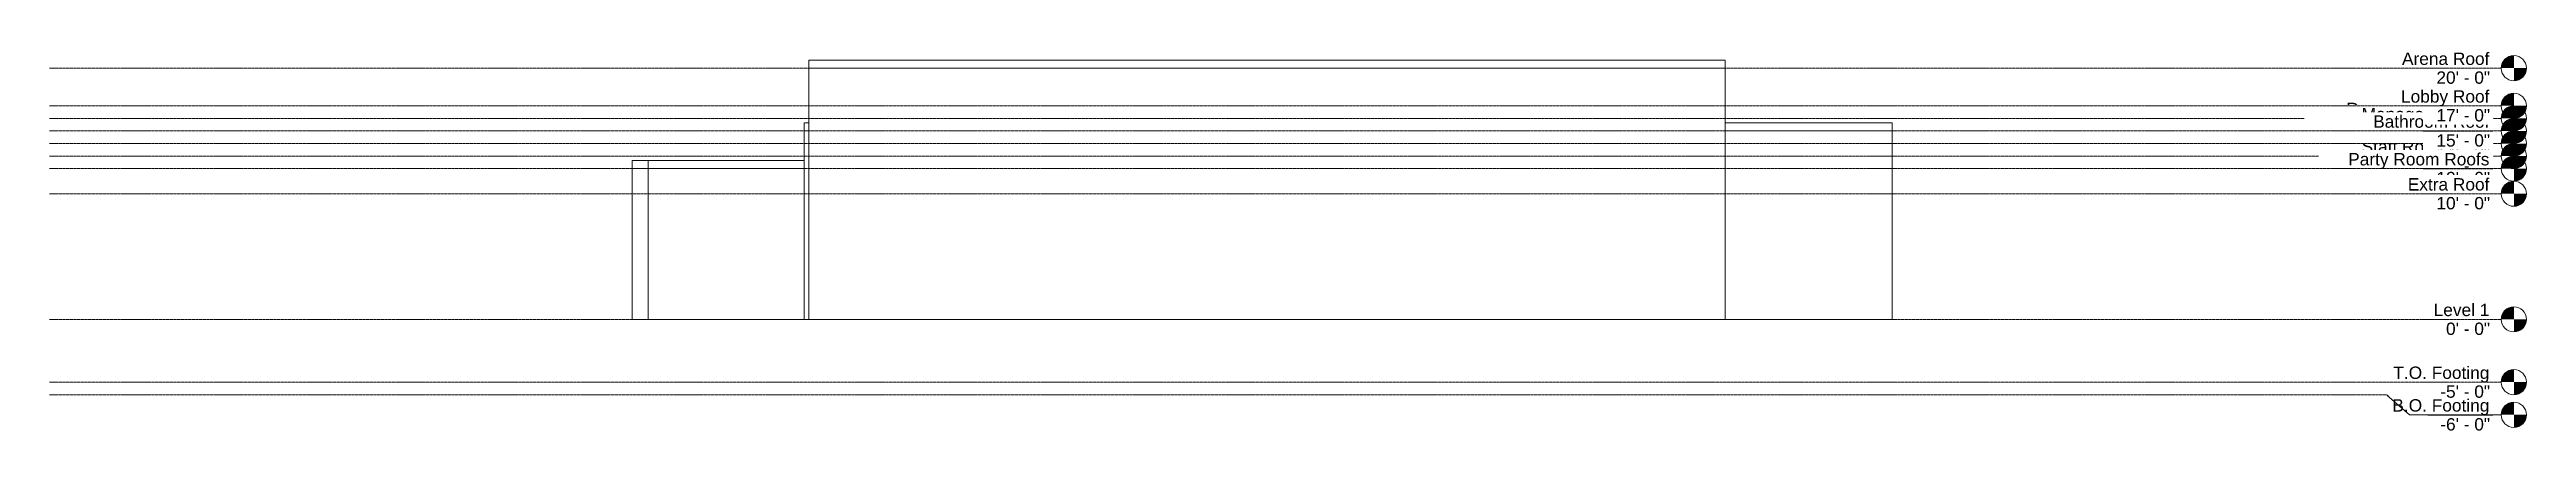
# Model space of a CAD drawing. Header units: inches. Extents: x -1167 to 1195, y -109 to 258.
import ezdxf

# ---------------------------------------------------------------- set-up
doc = ezdxf.new("R2010")
doc.units = ezdxf.units.IN
doc.header["$MEASUREMENT"] = 0
doc.linetypes.add('Grid Line 1_2_', pattern=[0.875, 0.5, -0.125, 0.125, -0.125])
for name, color, linetype, lineweight in [('A-FLOR-LEVL', 51, 'Continuous', 9), ('A-ROOF', 132, 'Continuous', 13), ('A-WALL', 113, 'Continuous', 13)]:
    doc.layers.add(name, color=color, linetype=linetype, lineweight=lineweight)
doc.styles.add('Arial', font='arial.ttf', dxfattribs={"height": 11.802395})

# ---------------------------------------------------------------- blocks, each defined once
blk = doc.blocks.new('Level - Level Head - Circle-20425-North')
at = {"layer": 'A-FLOR-LEVL'}
h = blk.add_hatch(color=256, dxfattribs=at)
edge = h.paths.add_edge_path(flags=0)
edge.add_line((1183.2, 0), (1171.2, 0))
edge.add_arc((1183.2, 0), 12, 90, 180, ccw=False)
edge.add_line((1183.2, 12), (1183.2, 0))
h = blk.add_hatch(color=256, dxfattribs=at)
edge = h.paths.add_edge_path(flags=0)
edge.add_line((1183.2, -12), (1183.2, 0))
edge.add_line((1183.2, 0), (1195.2, 0))
edge.add_arc((1183.2, 0), 12, 270, 360, ccw=False)
blk.add_circle((1183.2, 0), 12, dxfattribs=at)

msp = doc.modelspace()

# ---------------------------------------------------------------- linework, layer by layer
at = {"layer": 'A-ROOF'}
for p, q in [((-442.9, 247.7), (-442.9, 240)), ((-442.9, 247.7), (431.1, 247.7)), ((431.1, 240), (431.1, 247.7)), ((-447.2, 187.8), (-447.2, 180)), ((-447.1, 187.8), (-443, 187.8)), ((-446.2, 180), (-446.5, 180)), ((-445, 180), (-445.5, 180)), ((-443.2, 180), (-444, 180)), ((431.1, 187.8), (590.2, 187.8)), ((432.6, 180), (431.1, 180)), ((441, 180), (437, 180)), ((449.4, 180), (445.4, 180)), ((457.7, 180), (453.8, 180)), ((466.1, 180), (462.1, 180)), ((474.3, 180), (470.4, 180)), ((482.5, 180), (478.7, 180)), ((490.5, 180), (486.8, 180)), ((498.4, 180), (494.8, 180)), ((506.1, 180), (502.7, 180)), ((513.6, 180), (510.4, 180)), ((520.8, 180), (518, 180)), ((527.8, 180), (525.5, 180)), ((590.3, 180), (590.3, 187.8)), ((-611.2, 151.8), (-611.2, 144)), ((-611.2, 151.8), (-596.2, 151.8)), ((-611.1, 144), (-611.2, 144)), ((-611, 144), (-611.1, 144)), ((-610.3, 144), (-610.6, 144)), ((-609.1, 144), (-609.6, 144)), ((-607.4, 144), (-608.2, 144)), ((-605.2, 144), (-606.3, 144)), ((-602.6, 144), (-603.9, 144)), ((-599.5, 144), (-601, 144)), ((-596.2, 144), (-597.7, 144)), ((-596.2, 151.8), (-596.2, 144)), ((-596.2, 151.8), (-447.1, 151.8)), ((-596.2, 144), (-596.2, 144)), ((-594.7, 144), (-595.1, 144)), ((-593.2, 144), (-593.8, 144)), ((-591.2, 144), (-592, 144)), ((-588.7, 144), (-589.8, 144)), ((-585.8, 144), (-587.2, 144)), ((-582.4, 144), (-584, 144)), ((-578.6, 144), (-580.4, 144)), ((-574.3, 144), (-576.4, 144)), ((-569.7, 144), (-571.9, 144)), ((-564.7, 144), (-567.1, 144)), ((-559.3, 144), (-561.9, 144)), ((-553.5, 144), (-556.3, 144)), ((-547.4, 144), (-550.4, 144)), ((-541, 144), (-544.1, 144)), ((-534.4, 144), (-537.6, 144)), ((-527.4, 144), (-530.8, 144)), ((-520.3, 144), (-523.8, 144)), ((-512.9, 144), (-516.5, 144)), ((-505.4, 144), (-509.1, 144)), ((-497.7, 144), (-501.4, 144)), ((-489.9, 144), (-493.7, 144)), ((-482, 144), (-485.8, 144)), ((-474, 144), (-477.9, 144)), ((-466.1, 144), (-470, 144)), ((-458.1, 144), (-462, 144)), ((-450.1, 144), (-454, 144))]:
    msp.add_line(p, q, dxfattribs=at)
at = {"layer": 'A-WALL'}
for p, q in [((-442.9, 240), (-442.9, 0)), ((-442.9, 240), (431.1, 240)), ((431.1, 0), (431.1, 240)), ((-447.2, 180), (-447.2, 0)), ((-447.1, 180), (-446.5, 180)), ((-443.2, 180), (-443, 180)), ((534.6, 180), (590.2, 180)), ((590.3, 0), (590.3, 180)), ((-611.2, 144), (-611.2, 0)), ((-611.1, 144), (-611.1, 144)), ((-611, 144), (-610.7, 144)), ((-610.3, 144), (-609.6, 144)), ((-609.1, 144), (-608.2, 144)), ((-607.4, 144), (-606.3, 144)), ((-605.2, 144), (-603.9, 144)), ((-602.6, 144), (-601, 144)), ((-599.5, 144), (-597.7, 144)), ((-596.2, 144), (-595.1, 144)), ((-596.2, 144), (-596.2, 0)), ((-594.7, 144), (-593.8, 144)), ((-593.2, 144), (-592.1, 144)), ((-591.2, 144), (-589.8, 144)), ((-588.7, 144), (-587.2, 144)), ((-585.8, 144), (-584, 144)), ((-582.4, 144), (-580.4, 144)), ((-578.6, 144), (-576.4, 144)), ((-574.3, 144), (-571.9, 144)), ((-569.7, 144), (-567.1, 144)), ((-564.7, 144), (-561.9, 144)), ((-559.3, 144), (-556.3, 144)), ((-553.5, 144), (-550.4, 144)), ((-547.4, 144), (-544.1, 144)), ((-541, 144), (-537.6, 144)), ((-534.4, 144), (-530.8, 144)), ((-527.4, 144), (-523.8, 144)), ((-520.3, 144), (-516.5, 144)), ((-512.9, 144), (-509.1, 144)), ((-505.4, 144), (-501.4, 144)), ((-497.7, 144), (-493.7, 144)), ((-489.9, 144), (-485.8, 144)), ((-482, 144), (-477.9, 144)), ((-474, 144), (-470, 144)), ((-466.1, 144), (-462, 144)), ((-458.1, 144), (-454, 144)), ((-450.1, 144), (-447.2, 144)), ((-596.2, 0), (-611.1, 0)), ((-447.2, 0), (-595.9, 0)), ((-447.1, 0), (-447.1, 0)), ((431.1, 0), (-442.9, 0)), ((590.3, 0), (534.6, 0))]:
    msp.add_line(p, q, dxfattribs=at)
at = {"layer": 'A-WALL', "flags": 128}
for points in [[(-446.2, 180), (-445.5, 180), (-445.5, 180)], [(-445, 180), (-444.1, 180), (-444, 180)], [(432.6, 180), (434, 180), (437, 180)], [(441, 180), (442.3, 180), (445.4, 180)], [(449.4, 180), (450.5, 180), (453.8, 180)], [(457.7, 180), (458.8, 180), (462.1, 180)], [(466.1, 180), (467, 180), (470.4, 180)], [(474.3, 180), (475.1, 180), (478.7, 180)], [(482.5, 180), (483.2, 180), (486.8, 180)], [(490.5, 180), (491.1, 180), (494.8, 180)], [(498.4, 180), (498.9, 180), (502.7, 180)], [(506.1, 180), (506.5, 180), (510.4, 180)], [(513.6, 180), (513.8, 180), (518, 180)], [(520.8, 180), (521, 180), (525.5, 180)], [(527.8, 180), (527.9, 180), (534.6, 180)], [(-595.9, 0), (-596.2, 0), (-596.2, 0)], [(-443, 0), (-444.1, 0), (-445.5, 0), (-446.5, 0), (-447.1, 0)], [(534.6, 0), (528.2, 0), (521.6, 0), (514.8, 0), (507.8, 0), (500.5, 0), (493.1, 0), (485.6, 0), (478, 0), (470.2, 0), (462.4, 0), (454.5, 0), (446.6, 0), (438.7, 0), (431.1, 0)]]:
    msp.add_lwpolyline(points, dxfattribs=at)

# ---------------------------------------------------------------- block references
at = {"layer": 'A-FLOR-LEVL'}
for p in [(0, 240), (0, 180), (0, 120), (0, 0), (0, -60)]:
    msp.add_blockref('Level - Level Head - Circle-20425-North', p, dxfattribs=at)

# ---------------------------------------------------------------- next in the draw order: texts
at = {"layer": 'A-FLOR-LEVL', "attachment_point": 3, "line_spacing_factor": 0.938532, "style": 'Arial', "bg_fill": 3, "box_fill_scale": 1.25, "bg_fill_color": 0, "bg_fill_transparency": 0}
for s, insert, char_height, width in [('Arena Roof', (1159.9, 254.9), 11.8, 99.36), ('Airlock Roof', (1159.9, 194.9), 11.802, 105.696), ('Platforms', (1159.9, 134.9), 11.8, 82.8), ('Level 1', (1159.9, 14.9), 11.8, 63.504), ('T.O. Footing', (1159.9, -45.1), 11.802, 109.152)]:
    msp.add_mtext(s, dxfattribs=dict(at, insert=insert, char_height=char_height, width=width))

# ---------------------------------------------------------------- next in the draw order: texts
at = {"layer": 'A-FLOR-LEVL', "char_height": 11.8, "attachment_point": 3, "line_spacing_factor": 0.938532, "style": 'Arial', "bg_fill": 3, "box_fill_scale": 1.25, "bg_fill_color": 0, "bg_fill_transparency": 0}
for s, insert, width in [('20\' - 0"', (1160.5, 236.9), 60.912), ('15\' - 0"', (1160.5, 176.9), 60.912), ('10\' - 0"', (1160.5, 116.9), 60.912), ('0\' - 0"', (1160.5, -3.1), 49.968), ('-5\' - 0"', (1160.5, -63.1), 56.448)]:
    msp.add_mtext(s, dxfattribs=dict(at, insert=insert, width=width))

# ---------------------------------------------------------------- next in the draw order: linework, layer by layer
at = {"layer": 'A-FLOR-LEVL', "linetype": 'Grid Line 1_2_'}
for p, q in [((-1167, 240), (1171.2, 240)), ((-1167, 180), (1171.2, 180)), ((-1167, 120), (1171.2, 120)), ((-1167, 0), (1171.2, 0)), ((-1167, -60), (1171.2, -60))]:
    msp.add_line(p, q, dxfattribs=at)

# ---------------------------------------------------------------- next in the draw order: block references
at = {"layer": 'A-FLOR-LEVL'}
for p in [(0, 192), (0, -91.2)]:
    msp.add_blockref('Level - Level Head - Circle-20425-North', p, dxfattribs=at)

# ---------------------------------------------------------------- next in the draw order: texts
at = {"layer": 'A-FLOR-LEVL', "char_height": 11.802, "attachment_point": 3, "line_spacing_factor": 0.938532, "style": 'Arial', "bg_fill": 3, "box_fill_scale": 1.25, "bg_fill_color": 0, "bg_fill_transparency": 0}
for s, insert, width in [('Repair Room Roof', (1159.9, 206.9), 162.432), ('B.O. Footing', (1159.9, -76.3), 110.304)]:
    msp.add_mtext(s, dxfattribs=dict(at, insert=insert, width=width))

# ---------------------------------------------------------------- next in the draw order: linework, layer by layer
at = {"layer": 'A-FLOR-LEVL', "linetype": 'Grid Line 1_2_'}
msp.add_line((-1167, -72), (1062.1, -72), dxfattribs=at)
at = {"layer": 'A-FLOR-LEVL'}
msp.add_line((1062.1, -72), (1083.8, -91.2), dxfattribs=at)

# ---------------------------------------------------------------- next in the draw order: texts
at = {"layer": 'A-FLOR-LEVL', "char_height": 11.8, "attachment_point": 3, "line_spacing_factor": 0.938532, "style": 'Arial', "bg_fill": 3, "box_fill_scale": 1.25, "bg_fill_color": 0, "bg_fill_transparency": 0}
for s, insert, width in [('16\' - 0"', (1160.5, 188.9), 60.912), ('-6\' - 0"', (1160.5, -94.4), 56.448)]:
    msp.add_mtext(s, dxfattribs=dict(at, insert=insert, width=width))

# ---------------------------------------------------------------- next in the draw order: linework, layer by layer
at = {"layer": 'A-FLOR-LEVL', "linetype": 'Grid Line 1_2_'}
msp.add_line((-1167, 192), (1171.2, 192), dxfattribs=at)
at = {"layer": 'A-FLOR-LEVL'}
msp.add_line((1083.8, -91.2), (1171.2, -91.2), dxfattribs=at)

# ---------------------------------------------------------------- next in the draw order: block references
msp.add_blockref('Level - Level Head - Circle-20425-North', (0, 168), dxfattribs=at)

# ---------------------------------------------------------------- next in the draw order: texts
at = {"layer": 'A-FLOR-LEVL', "insert": (1159.9, 182.9), "char_height": 11.802, "width": 171.216, "attachment_point": 3, "line_spacing_factor": 0.938532, "style": 'Arial', "bg_fill": 3, "box_fill_scale": 1.25, "bg_fill_color": 0, "bg_fill_transparency": 0}
msp.add_mtext('Briefing Room Roof', dxfattribs=at)

# ---------------------------------------------------------------- next in the draw order: texts
at = {"layer": 'A-FLOR-LEVL', "insert": (1160.5, 164.9), "char_height": 11.8, "width": 60.912, "attachment_point": 3, "line_spacing_factor": 0.938532, "style": 'Arial', "bg_fill": 3, "box_fill_scale": 1.25, "bg_fill_color": 0, "bg_fill_transparency": 0}
msp.add_mtext('14\' - 0"', dxfattribs=at)

# ---------------------------------------------------------------- next in the draw order: linework, layer by layer
at = {"layer": 'A-FLOR-LEVL', "linetype": 'Grid Line 1_2_'}
msp.add_line((-1167, 168), (1171.2, 168), dxfattribs=at)

# ---------------------------------------------------------------- next in the draw order: block references
at = {"layer": 'A-FLOR-LEVL'}
msp.add_blockref('Level - Level Head - Circle-20425-North', (0, 156), dxfattribs=at)

# ---------------------------------------------------------------- next in the draw order: texts
at = {"layer": 'A-FLOR-LEVL', "insert": (1159.9, 170.9), "char_height": 11.802, "width": 145.152, "attachment_point": 3, "line_spacing_factor": 0.938532, "style": 'Arial', "bg_fill": 3, "box_fill_scale": 1.25, "bg_fill_color": 0, "bg_fill_transparency": 0}
msp.add_mtext('Staff Room Roof', dxfattribs=at)

# ---------------------------------------------------------------- next in the draw order: texts
at = {"layer": 'A-FLOR-LEVL', "insert": (1160.5, 152.9), "char_height": 11.8, "width": 60.912, "attachment_point": 3, "line_spacing_factor": 0.938532, "style": 'Arial', "bg_fill": 3, "box_fill_scale": 1.25, "bg_fill_color": 0, "bg_fill_transparency": 0}
msp.add_mtext('13\' - 0"', dxfattribs=at)

# ---------------------------------------------------------------- next in the draw order: linework, layer by layer
at = {"layer": 'A-FLOR-LEVL', "linetype": 'Grid Line 1_2_'}
msp.add_line((-1167, 156), (1171.2, 156), dxfattribs=at)

# ---------------------------------------------------------------- next in the draw order: block references
at = {"layer": 'A-FLOR-LEVL'}
msp.add_blockref('Level - Level Head - Circle-20425-North', (0, 168), dxfattribs=at)

# ---------------------------------------------------------------- next in the draw order: texts
at = {"layer": 'A-FLOR-LEVL', "insert": (1159.9, 182.9), "char_height": 11.802, "width": 173.376, "attachment_point": 3, "line_spacing_factor": 0.938532, "style": 'Arial', "bg_fill": 3, "box_fill_scale": 1.25, "bg_fill_color": 0, "bg_fill_transparency": 0}
msp.add_mtext('Janitors Room Roof', dxfattribs=at)

# ---------------------------------------------------------------- next in the draw order: texts
at = {"layer": 'A-FLOR-LEVL', "insert": (1160.5, 164.9), "char_height": 11.8, "width": 60.912, "attachment_point": 3, "line_spacing_factor": 0.938532, "style": 'Arial', "bg_fill": 3, "box_fill_scale": 1.25, "bg_fill_color": 0, "bg_fill_transparency": 0}
msp.add_mtext('14\' - 0"', dxfattribs=at)

# ---------------------------------------------------------------- next in the draw order: linework, layer by layer
at = {"layer": 'A-FLOR-LEVL', "linetype": 'Grid Line 1_2_'}
msp.add_line((-1167, 168), (1171.2, 168), dxfattribs=at)

# ---------------------------------------------------------------- next in the draw order: block references
at = {"layer": 'A-FLOR-LEVL'}
msp.add_blockref('Level - Level Head - Circle-20425-North', (0, 180), dxfattribs=at)

# ---------------------------------------------------------------- next in the draw order: texts
at = {"layer": 'A-FLOR-LEVL', "insert": (1159.9, 194.9), "char_height": 11.802, "width": 173.52, "attachment_point": 3, "line_spacing_factor": 0.938532, "style": 'Arial', "bg_fill": 3, "box_fill_scale": 1.25, "bg_fill_color": 0, "bg_fill_transparency": 0}
msp.add_mtext('Storage Room Roof', dxfattribs=at)

# ---------------------------------------------------------------- next in the draw order: texts
at = {"layer": 'A-FLOR-LEVL', "insert": (1160.5, 176.9), "char_height": 11.8, "width": 60.912, "attachment_point": 3, "line_spacing_factor": 0.938532, "style": 'Arial', "bg_fill": 3, "box_fill_scale": 1.25, "bg_fill_color": 0, "bg_fill_transparency": 0}
msp.add_mtext('15\' - 0"', dxfattribs=at)

# ---------------------------------------------------------------- next in the draw order: linework, layer by layer
at = {"layer": 'A-FLOR-LEVL', "linetype": 'Grid Line 1_2_'}
msp.add_line((-1167, 180), (1171.2, 180), dxfattribs=at)

# ---------------------------------------------------------------- next in the draw order: block references
at = {"layer": 'A-FLOR-LEVL'}
msp.add_blockref('Level - Level Head - Circle-20425-North', (0, 168), dxfattribs=at)

# ---------------------------------------------------------------- next in the draw order: texts
at = {"layer": 'A-FLOR-LEVL', "insert": (1159.9, 201.9), "char_height": 11.802, "width": 145.008, "attachment_point": 3, "line_spacing_factor": 0.938532, "style": 'Arial', "bg_fill": 3, "box_fill_scale": 1.25, "bg_fill_color": 0, "bg_fill_transparency": 0}
msp.add_mtext('Managers Room\\PRoof', dxfattribs=at)

# ---------------------------------------------------------------- next in the draw order: texts
at = {"layer": 'A-FLOR-LEVL', "insert": (1160.5, 164.9), "char_height": 11.8, "width": 60.912, "attachment_point": 3, "line_spacing_factor": 0.938532, "style": 'Arial', "bg_fill": 3, "box_fill_scale": 1.25, "bg_fill_color": 0, "bg_fill_transparency": 0}
msp.add_mtext('14\' - 0"', dxfattribs=at)

# ---------------------------------------------------------------- next in the draw order: linework, layer by layer
at = {"layer": 'A-FLOR-LEVL', "linetype": 'Grid Line 1_2_'}
msp.add_line((-1167, 168), (1171.2, 168), dxfattribs=at)

# ---------------------------------------------------------------- next in the draw order: block references
at = {"layer": 'A-FLOR-LEVL'}
msp.add_blockref('Level - Level Head - Circle-20425-North', (0, 180), dxfattribs=at)

# ---------------------------------------------------------------- next in the draw order: texts
at = {"layer": 'A-FLOR-LEVL', "insert": (1159.9, 194.9), "char_height": 11.802, "width": 109.152, "attachment_point": 3, "line_spacing_factor": 0.938532, "style": 'Arial', "bg_fill": 3, "box_fill_scale": 1.25, "bg_fill_color": 0, "bg_fill_transparency": 0}
msp.add_mtext('Arcade Roof', dxfattribs=at)

# ---------------------------------------------------------------- next in the draw order: texts
at = {"layer": 'A-FLOR-LEVL', "insert": (1160.5, 176.9), "char_height": 11.8, "width": 60.912, "attachment_point": 3, "line_spacing_factor": 0.938532, "style": 'Arial', "bg_fill": 3, "box_fill_scale": 1.25, "bg_fill_color": 0, "bg_fill_transparency": 0}
msp.add_mtext('15\' - 0"', dxfattribs=at)

# ---------------------------------------------------------------- next in the draw order: linework, layer by layer
at = {"layer": 'A-FLOR-LEVL', "linetype": 'Grid Line 1_2_'}
msp.add_line((-1167, 180), (1171.2, 180), dxfattribs=at)

# ---------------------------------------------------------------- next in the draw order: block references
at = {"layer": 'A-FLOR-LEVL'}
msp.add_blockref('Level - Level Head - Circle-20425-North', (0, 144), dxfattribs=at)

# ---------------------------------------------------------------- next in the draw order: texts
at = {"layer": 'A-FLOR-LEVL', "insert": (1159.9, 158.9), "char_height": 11.802, "width": 159.84, "attachment_point": 3, "line_spacing_factor": 0.938532, "style": 'Arial', "bg_fill": 3, "box_fill_scale": 1.25, "bg_fill_color": 0, "bg_fill_transparency": 0}
msp.add_mtext('Party Room Roofs', dxfattribs=at)

# ---------------------------------------------------------------- next in the draw order: block references
at = {"layer": 'A-FLOR-LEVL'}
msp.add_blockref('Level - Level Head - Circle-20425-North', (0, 180), dxfattribs=at)

# ---------------------------------------------------------------- next in the draw order: texts
at = {"layer": 'A-FLOR-LEVL', "insert": (1160.5, 140.9), "char_height": 11.8, "width": 60.912, "attachment_point": 3, "line_spacing_factor": 0.938532, "style": 'Arial', "bg_fill": 3, "box_fill_scale": 1.25, "bg_fill_color": 0, "bg_fill_transparency": 0}
msp.add_mtext('12\' - 0"', dxfattribs=at)

# ---------------------------------------------------------------- next in the draw order: linework, layer by layer
at = {"layer": 'A-FLOR-LEVL', "linetype": 'Grid Line 1_2_'}
msp.add_line((-1167, 144), (1171.2, 144), dxfattribs=at)

# ---------------------------------------------------------------- next in the draw order: block references
at = {"layer": 'A-FLOR-LEVL'}
msp.add_blockref('Level - Level Head - Circle-20425-North', (0, 120), dxfattribs=at)

# ---------------------------------------------------------------- next in the draw order: texts
at = {"layer": 'A-FLOR-LEVL', "insert": (1159.9, 194.9), "char_height": 11.802, "width": 132.048, "attachment_point": 3, "line_spacing_factor": 0.938532, "style": 'Arial', "bg_fill": 3, "box_fill_scale": 1.25, "bg_fill_color": 0, "bg_fill_transparency": 0}
msp.add_mtext('Bathroom Roof', dxfattribs=at)

# ---------------------------------------------------------------- next in the draw order: block references
at = {"layer": 'A-FLOR-LEVL'}
msp.add_blockref('Level - Level Head - Circle-20425-North', (0, 204), dxfattribs=at)

# ---------------------------------------------------------------- next in the draw order: texts
at = {"layer": 'A-FLOR-LEVL', "char_height": 11.8, "attachment_point": 3, "line_spacing_factor": 0.938532, "style": 'Arial', "bg_fill": 3, "box_fill_scale": 1.25, "bg_fill_color": 0, "bg_fill_transparency": 0}
for s, insert, width in [('15\' - 0"', (1160.5, 176.9), 60.912), ('Extra Roof', (1159.9, 134.9), 92.736)]:
    msp.add_mtext(s, dxfattribs=dict(at, insert=insert, width=width))

# ---------------------------------------------------------------- next in the draw order: linework, layer by layer
at = {"layer": 'A-FLOR-LEVL', "linetype": 'Grid Line 1_2_'}
msp.add_line((-1167, 180), (1171.2, 180), dxfattribs=at)

# ---------------------------------------------------------------- next in the draw order: texts
at = {"layer": 'A-FLOR-LEVL', "char_height": 11.8, "attachment_point": 3, "line_spacing_factor": 0.938532, "style": 'Arial', "bg_fill": 3, "box_fill_scale": 1.25, "bg_fill_color": 0, "bg_fill_transparency": 0}
for s, insert, width in [('Lobby Roof', (1159.9, 218.9), 100.08), ('10\' - 0"', (1160.5, 116.9), 60.912)]:
    msp.add_mtext(s, dxfattribs=dict(at, insert=insert, width=width))

# ---------------------------------------------------------------- next in the draw order: linework, layer by layer
at = {"layer": 'A-FLOR-LEVL', "linetype": 'Grid Line 1_2_'}
msp.add_line((-1167, 120), (1171.2, 120), dxfattribs=at)

# ---------------------------------------------------------------- next in the draw order: texts
at = {"layer": 'A-FLOR-LEVL', "insert": (1160.5, 200.9), "char_height": 11.8, "width": 60.912, "attachment_point": 3, "line_spacing_factor": 0.938532, "style": 'Arial', "bg_fill": 3, "box_fill_scale": 1.25, "bg_fill_color": 0, "bg_fill_transparency": 0}
msp.add_mtext('17\' - 0"', dxfattribs=at)

# ---------------------------------------------------------------- next in the draw order: linework, layer by layer
at = {"layer": 'A-FLOR-LEVL', "linetype": 'Grid Line 1_2_'}
msp.add_line((-1167, 204), (1171.2, 204), dxfattribs=at)

doc.saveas('drawing.dxf')
